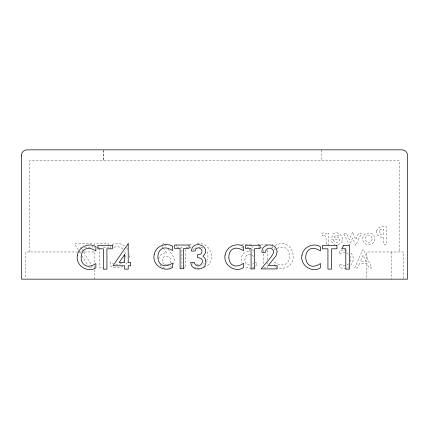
<?xml version="1.0" encoding="UTF-8"?>
<svg xmlns="http://www.w3.org/2000/svg" width="429" height="429" viewBox="0 0 429 429"><rect width="100%" height="100%" fill="white"/><g stroke="black" fill="none" stroke-linecap="round" stroke-linejoin="round"><path stroke-width="0.32" stroke-dasharray="2.15 1.61" d="M29.606 251.968L29.606 160.719L399.394 160.719L399.394 251.968M125.659 257.529L125.659 253.92L124.405 250.729M129.258 257.588L129.236 253.566M158.596 258.891C159.25 255.185 163.052 252.241 166.822 253.035L164.184 249.442M350.102 261.744L350.573 259.17L350.102 256.558M206.612 261.057C208.494 258.097 208.467 254.081 206.612 251.115M173.3 264.355C176.71 258.901 171.074 253.378 168.125 249.26M123.67 261.572L124.405 260.671M127.413 262.51L124.903 265.165M252.461 264.248L253.593 263.186M348.686 263.883L346.584 265.326M171.589 266.318L167.927 268.125M162.216 244.551L163.787 243.372M192.948 249.705L194.514 248.573M92.407 266.522L89.57 268.313L88.873 267.176M121.482 263.411L118.892 264.425L115.39 264.436M202.713 264.328L204.183 263.529M122.925 266.489C119.187 268.618 114.446 268.163 110.741 266.2L110.741 261.888L113.422 263.696M204.097 267.428C218.125 261.942 210.419 239.849 195.978 244.171M195.039 248.305L196.101 247.764M111.953 244.568C115.905 242.578 120.919 243.184 124.458 245.801M274.844 245.474C296.101 235.237 301.056 272.227 277.987 267.884M252.22 267.991L254.204 267.165L255.936 265.782L257.416 263.851L255.169 261.947M113.889 247.377C117.063 246.085 120.951 246.814 123.3 249.356M337.972 244.653C351.04 239.167 332.459 224.233 331.59 239.436L339.618 239.436C339.677 242.889 334.711 243.415 333.671 240.278L331.488 241.495L333.762 243.988L335.156 244.568M166.988 264.908C172.361 264.58 171.804 255.84 166.425 256.086C162.065 255.904 160.264 262.435 164.227 264.366M251.662 268.061L248.166 268.12L244.997 266.908M198.268 247.222L200.531 247.222M345.377 265.685L342.75 265.69L339.264 263.781L339.264 267.015C348.268 273.053 358.526 259.239 350.289 252.429M189.613 244.198L190.926 244.198L190.926 247.56L185.478 247.56M241.495 244.198L251.281 244.198L253.705 252.295M266.908 244.198L258.365 244.198L258.365 247.56M84.492 247.163L92.283 247.163L92.283 243.817L74.63 243.817L80.534 253.501M96.675 247.174L99.694 247.174L99.694 267.503L103.266 267.503M103.266 247.174L108.714 247.174L108.714 243.817L94.262 243.817L94.262 247.174M241.495 247.544L242.819 247.544M246.804 247.544L248.793 247.544M259.572 247.56L261.99 247.56M271.605 247.56L272.817 247.56L272.817 244.198M81.569 251.968L25.531 251.968L25.531 278.496M84.213 251.968L94.863 251.968L94.863 263.24M263.797 267.884L267.374 267.884L267.374 262.639M198.766 264.918L196.139 264.355M345.388 252.536L342.841 252.536L339.264 254.359L339.264 251.185C341.875 249.705 345.104 249.506 347.865 250.697M250.831 254.687C243.71 252.874 242.417 265.133 249.683 265.015M199.394 268.313L196.096 267.884L194.519 267.229M164.704 264.693L166.409 265.015M164.795 268.125C162.248 267.605 160.103 265.744 159.046 263.39M201.115 247.281L204.188 248.589M274.844 266.581L277.461 267.664M346.594 252.906L348.686 254.381M251.914 255.078L253.829 256.655M164.575 244.444L166.549 247.12M161.921 246.364L163.808 248.927M126.432 247.699L127.74 249.533M80.593 247.163L81.639 248.868M81.987 249.437L83.376 251.716M83.725 252.284L92.058 265.948M81.923 255.781L87.484 264.897M249.297 249.228L249.962 251.469C243.742 250.413 239.28 257.663 241.768 263.09M403.469 278.496L403.469 251.968L366.763 251.968L366.763 279.156M391.237 251.968L391.237 279.156M321.755 149.844L321.755 160.719M274.844 248.498L274.844 249.705C294.578 237.151 294.385 275.15 274.844 262.269L274.844 265.964M267.374 250.182L267.374 260.017M263.797 250.182L263.797 264.607M192.948 262.269L192.948 265.347M185.478 249.528L185.478 267.884L181.901 267.884L181.901 247.56L176.475 247.56L176.475 244.761M110.741 246.3L110.741 248.718M94.863 265.894L94.863 279.156M103.775 150.482L103.775 160.719L103.775 150.482M374.721 238.749C375.23 246.471 362.382 246.541 362.768 238.84C362.366 231.231 375.016 231.145 374.721 238.749M376.555 230.834C375.525 235.033 379.949 237.95 383.74 237.216L383.74 244.428L386.422 244.428L386.422 226.668C382.872 226.442 377.354 226.26 376.555 230.834M372.077 238.792C372.597 243.441 364.961 243.5 365.411 238.851C364.956 234.266 372.458 234.213 372.077 238.792M379.284 230.684L379.279 233.135L379.971 234.019L381.124 234.556L383.74 234.733L383.74 229.14L381.188 229.311L379.997 229.826L379.284 230.689M334.615 236.417L334.245 237.317L339.446 237.317C339.033 235.124 335.768 234.497 334.615 236.417M352.531 232.202L349.34 239.623L346.444 233.226L343.543 233.226L349.41 245.27L352.531 238.057L355.679 245.27L361.534 233.226L358.628 233.226L355.695 239.623L352.531 232.202M359.411 263.679L357.545 267.991L354.611 267.991L363.09 249.115L371.879 267.991L368.994 267.991L367.015 263.679L359.411 263.679M363.138 255.121L360.499 261.159L365.899 261.159L363.138 255.121M323.343 235.553L322.613 235.95L321.428 233.58L323.568 232.915L324.903 233.199L326.169 234.223L326.169 233.226L328.759 233.226L328.759 244.428L326.169 244.428L326.04 237.221L324.978 235.623L323.343 235.553"/><path stroke-width="0.64" d="M21.45 155.282L21.45 279.156L407.55 279.156L407.55 155.282C407.566 152.37 405.024 149.823 402.112 149.844L26.888 149.844C23.976 149.823 21.434 152.37 21.45 155.282M77.386 255.196C75.129 265.16 87.366 273.407 95.882 267.83L95.882 263.519C76.341 276.399 76.147 238.401 95.882 250.954L95.882 246.718C88.814 242.235 78.636 246.986 77.386 255.196M154.124 254.767C151.866 264.731 164.103 272.978 172.619 267.401L172.619 263.09C153.078 275.97 152.885 237.972 172.619 250.531L172.619 246.294C165.551 241.806 155.373 246.562 154.124 254.767M225.102 254.987C222.844 264.945 235.081 273.193 243.597 267.616L243.597 263.304C224.056 276.185 223.858 238.186 243.597 250.745L243.597 246.509C236.529 242.02 226.351 246.777 225.102 254.987M301.962 255.201C299.71 265.16 311.947 273.407 320.463 267.83L320.463 263.519C300.917 276.405 300.724 238.401 320.463 250.96L320.463 246.723C313.39 242.235 303.217 246.991 301.962 255.201M205.877 261.851C206.408 270.962 190.712 271.584 190.782 262.296L194.235 262.296C197.962 272.726 208.494 257.92 197.576 257.706L197.576 254.654L200.633 254.15L201.678 252.992C203.448 249.576 198.97 246.321 196.123 248.579L194.954 251.067L191.398 251.067C192.503 238.213 213.047 247.147 202.933 256.22L205.142 258.494L205.877 261.851M277.07 251.984L276.04 255.775L268.297 265.562L277.113 265.562L277.113 268.919L261.207 268.919C265.09 263.583 270.302 259.095 273.37 253.196C273.815 251.791 273.429 250.257 272.42 249.195C269.841 246.713 265.315 248.707 265.428 252.322L261.867 252.322C261.497 242.503 277.086 242.524 277.07 251.984M343.672 245.452L341.709 248.793L345.801 248.793L345.801 269.133L349.378 269.133L349.378 245.452L343.672 245.452M128.207 243.683L113.004 265.771L124.63 265.771L124.63 269.133L128.207 269.133L128.207 265.771L130.722 265.771L130.722 262.521L128.207 262.521L128.207 243.683M124.63 254.59L119.171 262.521L124.63 262.521L124.63 254.59M189.098 245.023L174.646 245.023L174.646 248.38L180.089 248.38L180.089 268.704L183.666 268.704L183.666 248.38L189.098 248.38L189.098 245.023M260.071 245.238L245.624 245.238L245.624 248.595L251.067 248.595L251.067 268.919L254.644 268.919L254.644 248.595L260.071 248.595L260.071 245.238M112.36 245.447L97.909 245.447L97.909 248.809L103.351 248.809L103.351 269.133L106.928 269.133L106.928 248.809L112.36 248.809L112.36 245.447M336.937 245.452L322.485 245.452L322.485 248.809L327.933 248.809L327.933 269.133L331.504 269.133L331.504 248.809L336.937 248.809L336.937 245.452"/></g></svg>
